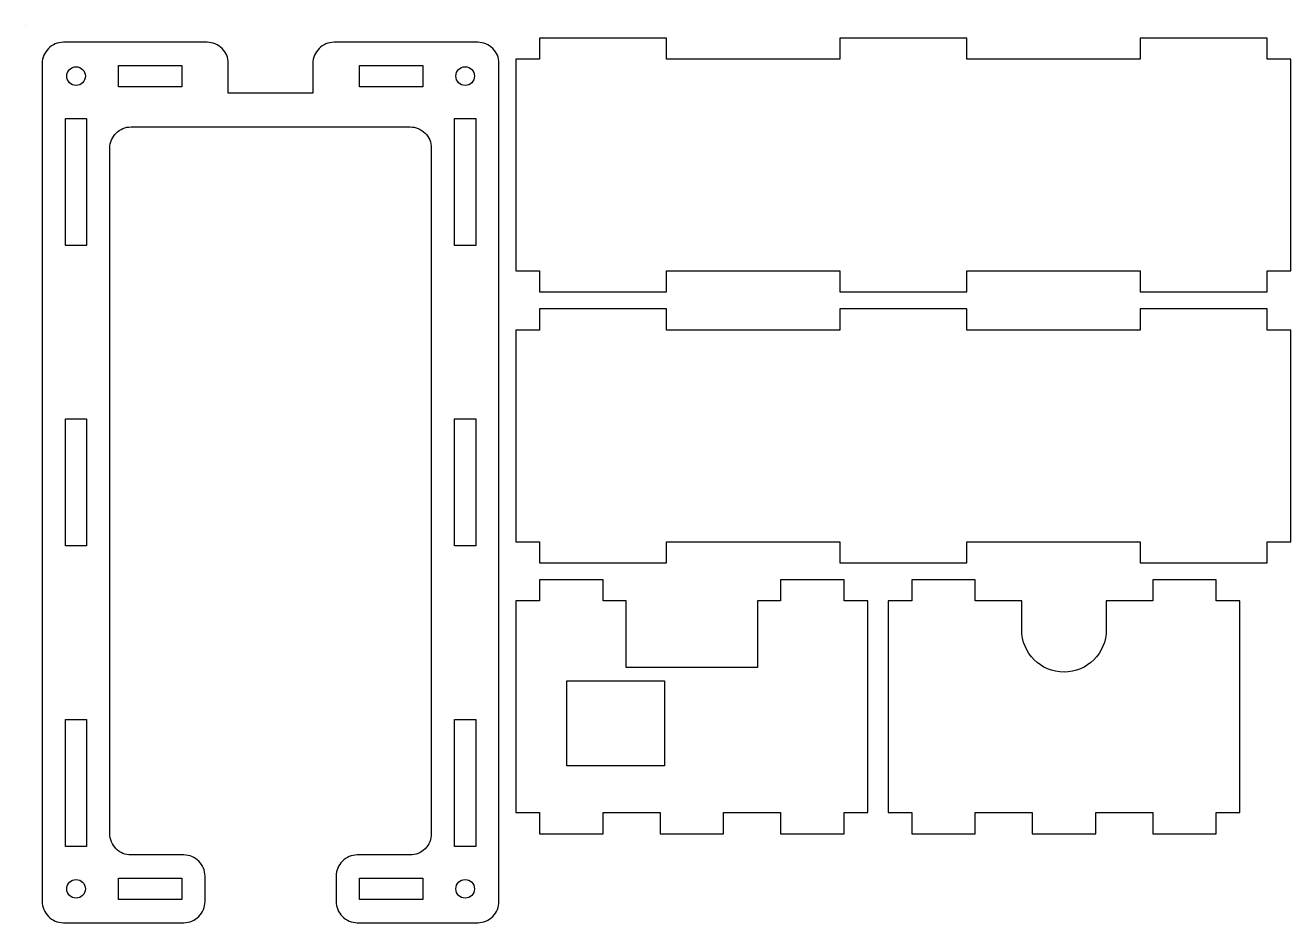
# Model space of a CAD drawing. Header units: inches. Extents: x 0 to 7.48, y -5.3 to 0.
import ezdxf

# ---------------------------------------------------------------- set-up
doc = ezdxf.new("R2010")
doc.units = ezdxf.units.IN
doc.header["$MEASUREMENT"] = 0
doc.layers.get('0').update_dxf_attribs({"linetype": 'CONTINUOUS'})

msp = doc.modelspace()

# ---------------------------------------------------------------- linework, layer by layer
msp.add_line((0, 0), (0, 0))
for points in [[(1.0625, -5.025, 0.414214), (0.9375, -4.9), (0.625, -4.9, -0.414214), (0.5, -4.775), (0.5, -0.725, -0.414214), (0.625, -0.6), (2.275, -0.6, -0.414214), (2.4, -0.725), (2.4, -4.775, -0.414214), (2.275, -4.9), (1.9625, -4.9, 0.414214), (1.8375, -5.025), (1.8375, -5.175, 0.414214), (1.9625, -5.3), (2.675, -5.3, 0.414214), (2.8, -5.175), (2.8, -0.225, 0.414214), (2.675, -0.1), (1.825, -0.1, 0.414214), (1.7, -0.225), (1.7, -0.4), (1.2, -0.4), (1.2, -0.225, 0.414214), (1.075, -0.1), (0.225, -0.1, 0.414214), (0.1, -0.225), (0.1, -5.175, 0.414214), (0.225, -5.3), (0.9375, -5.3, 0.414214), (1.0625, -5.175)], [(6.39, -3.4), (6.39, -3.5701, -1), (5.89, -3.5701), (5.89, -3.4), (5.615, -3.4), (5.615, -3.275), (5.24, -3.275), (5.24, -3.4), (5.1, -3.4), (5.1, -4.65), (5.24, -4.65), (5.24, -4.775), (5.615, -4.775), (5.615, -4.65), (5.9525, -4.65), (5.9525, -4.775), (6.3275, -4.775), (6.3275, -4.65), (6.665, -4.65), (6.665, -4.775), (7.04, -4.775), (7.04, -4.65), (7.18, -4.65), (7.18, -3.4), (7.04, -3.4), (7.04, -3.275), (6.665, -3.275), (6.665, -3.4)]]:
    msp.add_lwpolyline(points, format="xyb", close=True)
for points in [[(3.04, -0.2), (2.9, -0.2), (2.9, -1.45), (3.04, -1.45), (3.04, -1.575), (3.79, -1.575), (3.79, -1.45), (4.815, -1.45), (4.815, -1.575), (5.565, -1.575), (5.565, -1.45), (6.59, -1.45), (6.59, -1.575), (7.34, -1.575), (7.34, -1.45), (7.48, -1.45), (7.48, -0.2), (7.34, -0.2), (7.34, -0.075), (6.59, -0.075), (6.59, -0.2), (5.565, -0.2), (5.565, -0.075), (4.815, -0.075), (4.815, -0.2), (3.79, -0.2), (3.79, -0.075), (3.04, -0.075)], [(0.55, -0.3625), (0.55, -0.2375), (0.925, -0.2375), (0.925, -0.3625)], [(2.35, -0.2375), (2.35, -0.3625), (1.975, -0.3625), (1.975, -0.2375)], [(0.3625, -0.55), (0.3625, -1.3), (0.2375, -1.3), (0.2375, -0.55)], [(2.6625, -0.55), (2.6625, -1.3), (2.5375, -1.3), (2.5375, -0.55)], [(3.04, -1.8), (2.9, -1.8), (2.9, -3.05), (3.04, -3.05), (3.04, -3.175), (3.79, -3.175), (3.79, -3.05), (4.815, -3.05), (4.815, -3.175), (5.565, -3.175), (5.565, -3.05), (6.59, -3.05), (6.59, -3.175), (7.34, -3.175), (7.34, -3.05), (7.48, -3.05), (7.48, -1.8), (7.34, -1.8), (7.34, -1.675), (6.59, -1.675), (6.59, -1.8), (5.565, -1.8), (5.565, -1.675), (4.815, -1.675), (4.815, -1.8), (3.79, -1.8), (3.79, -1.675), (3.04, -1.675)], [(0.3625, -2.325), (0.3625, -3.075), (0.2375, -3.075), (0.2375, -2.325)], [(2.5375, -3.075), (2.5375, -2.325), (2.6625, -2.325), (2.6625, -3.075)], [(3.5525, -3.792), (3.5525, -3.4), (3.415, -3.4), (3.415, -3.275), (3.04, -3.275), (3.04, -3.4), (2.9, -3.4), (2.9, -4.65), (3.04, -4.65), (3.04, -4.775), (3.415, -4.775), (3.415, -4.65), (3.7525, -4.65), (3.7525, -4.775), (4.1275, -4.775), (4.1275, -4.65), (4.465, -4.65), (4.465, -4.775), (4.84, -4.775), (4.84, -4.65), (4.98, -4.65), (4.98, -3.4), (4.84, -3.4), (4.84, -3.275), (4.465, -3.275), (4.465, -3.4), (4.3275, -3.4), (4.3275, -3.792)], [(3.7785, -4.374), (3.2015, -4.374), (3.2015, -3.871), (3.7785, -3.871)], [(0.2375, -4.85), (0.2375, -4.1), (0.3625, -4.1), (0.3625, -4.85)], [(2.5375, -4.85), (2.5375, -4.1), (2.6625, -4.1), (2.6625, -4.85)], [(0.55, -5.1625), (0.55, -5.0375), (0.925, -5.0375), (0.925, -5.1625)], [(1.975, -5.1625), (1.975, -5.0375), (2.35, -5.0375), (2.35, -5.1625)]]:
    msp.add_lwpolyline(points, close=True)
for centre in [(0.3, -0.3), (2.6, -0.3), (0.3, -5.1), (2.6, -5.1)]:
    msp.add_circle(centre, 0.055)

doc.saveas('drawing.dxf')
